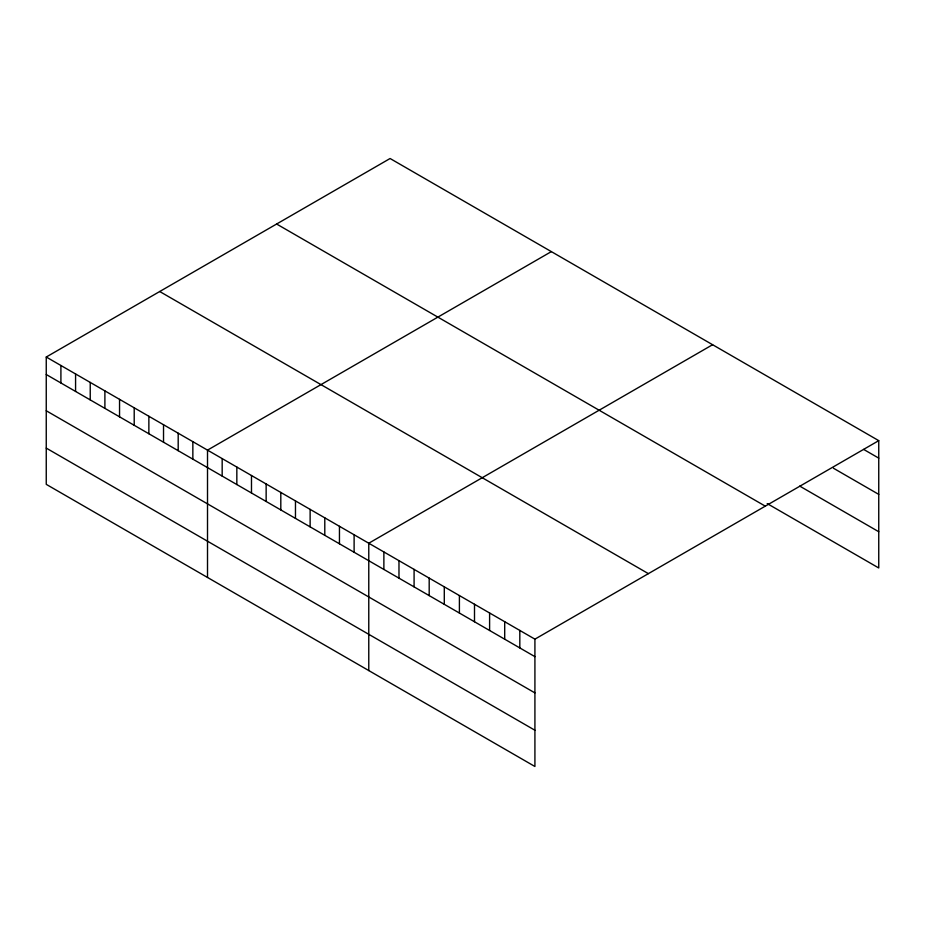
<?xml version="1.0" encoding="UTF-8"?>
<svg xmlns="http://www.w3.org/2000/svg" width="925" height="925" viewBox="0 0 925 925"><rect width="100%" height="100%" fill="white"/><g stroke="black" fill="none" stroke-linecap="round" stroke-linejoin="round"><path stroke-width="1.39" d="M46.25 357.027L534.916 639.152L534.916 766.49L46.25 484.353L46.25 357.027L390.084 158.51L878.75 440.647L878.75 567.973L767.207 503.582M551.346 251.612L207.512 450.128L207.512 577.466M712.608 344.713L368.774 543.229L368.774 670.567M534.916 639.152L878.75 440.647M863.649 449.411L878.75 458.129M833.437 468.223L878.75 494.378M799.743 486.111L878.75 531.725M276.621 224.023L765.287 506.148M159.713 291.514L648.379 573.639M46.25 374.509L534.916 656.646M46.25 410.758L534.916 692.894M46.25 448.105L534.916 730.241M519.815 630.434L519.815 647.916M504.703 621.716L504.703 639.198M489.603 612.986L489.603 630.48M474.502 604.268L474.502 621.762M459.401 595.55L459.401 613.044M444.289 586.832L444.289 604.314M429.188 578.113L429.188 595.596M414.088 569.384L414.088 586.878M398.976 560.666L398.976 578.16M383.875 551.947L383.875 569.442M354.113 534.766L354.113 552.248M339.452 526.302L339.452 543.784M324.791 517.838L324.791 535.321M310.129 509.374L310.129 526.857M295.468 500.911L295.468 518.393M280.807 492.447L280.807 509.929M266.146 483.983L266.146 501.466M251.484 475.519L251.484 493.002M236.835 467.056L236.835 484.538M222.173 458.592L222.173 476.074M192.851 441.664L192.851 459.147M178.19 433.201L178.19 450.683M163.528 424.737L163.528 442.219M148.867 416.273L148.867 433.756M134.206 407.809L134.206 425.292M119.545 399.346L119.545 416.828M104.895 390.882L104.895 408.364M90.234 382.418L90.234 399.901M75.573 373.954L75.573 391.437M60.911 365.491L60.911 382.973"/></g></svg>
